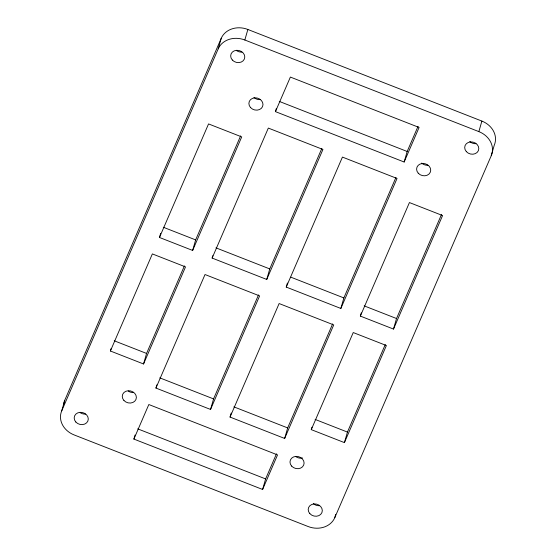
<?xml version="1.0" encoding="UTF-8"?>
<svg xmlns="http://www.w3.org/2000/svg" width="556" height="556" viewBox="0 0 556 556"><rect width="100%" height="100%" fill="white"/><g stroke="black" fill="none" stroke-linecap="round" stroke-linejoin="round"><path stroke-width="0.83" d="M61.73 410.835L64.753 400.299L221.239 38.288A20.975 17.889 16 0 1 247.858 29.468L481.878 121.076A20.975 17.889 16 0 1 494.27 145.165L491.247 155.701L334.761 517.712A20.975 17.889 16 0 1 308.142 526.532L74.122 434.924A20.975 17.889 16 0 1 61.73 410.835L218.216 48.824L221.239 38.288M110.394 351.003L152.365 253.918L185.516 266.894L143.552 363.978L110.394 351.003L111.096 348.57M159.475 237.468L208.556 123.925L241.714 136.901L192.633 250.443L159.475 237.468L160.642 233.409M143.552 363.978L146.569 353.442L184.411 265.907M218.216 48.824A20.975 17.889 16 0 1 244.835 40.004L247.858 29.468M133.892 439.08L148.827 404.525L277.541 454.912L262.599 489.468L133.892 439.08L135.052 435.028M192.633 250.443L195.649 239.907L240.616 135.893M155.937 388.067L205.018 274.532L259.624 295.903L210.543 409.445L155.937 388.067L156.868 384.828M212.135 258.074L268.326 128.082L322.932 149.46L266.741 279.453L212.135 258.074L212.83 255.642M275.442 111.624L290.378 77.069L419.092 127.456L404.149 162.011L275.442 111.624L276.367 108.385M210.543 409.445L213.567 398.909L258.526 294.895M266.741 279.453L269.757 268.916L321.841 148.431M230.045 417.076L279.126 303.541L333.732 324.912L284.651 438.455L230.045 417.076L231.206 413.025M286.243 287.084L342.433 157.091L397.04 178.469L340.849 308.462L286.243 287.084L287.403 283.032M262.599 489.468L265.622 478.931L276.485 453.8M284.651 438.455L287.674 427.918L332.634 323.905M340.849 308.462L343.865 297.926L395.948 177.44M311.27 429.635L353.234 332.551L386.385 345.526L344.421 442.611L311.27 429.635L311.965 427.203M404.149 162.011L407.173 151.475L418.036 126.344M360.351 316.093L409.431 202.558L442.583 215.533L393.502 329.069L360.351 316.093L361.275 312.854M344.421 442.611L347.444 432.075L385.28 344.539M334.761 517.712L335.692 514.467M393.502 329.069L396.525 318.532L441.485 214.526M491.247 155.701A20.975 17.889 16 0 0 478.862 131.612L481.878 121.076M244.835 40.004L478.862 131.612M279.265 101.407L407.173 151.475M163.304 227.244L195.649 239.907M215.957 247.851L269.757 268.916M290.864 277.18L343.865 297.926M364.18 305.876L396.525 318.532M114.23 340.786L146.569 353.442M315.099 419.412L347.444 432.075M159.767 377.851L213.567 398.909M233.874 406.86L287.674 427.918M137.714 428.857L265.622 478.931M63.579 404.817A20.975 17.889 16 0 1 64.753 400.299M319.498 505.682A7.131 6.081 16 0 1 313.285 503.514M85.478 414.074A7.131 6.081 16 0 1 80.203 412.663M241.964 52.069A7.131 6.081 16 0 1 236.689 50.659M475.985 143.67A7.131 6.081 16 0 1 469.771 141.502M260.18 99.6A7.131 6.081 16 0 1 253.96 97.432M133.565 392.501A7.131 6.081 16 0 1 128.29 391.09M302.471 457.963A7.131 6.081 16 0 1 296.007 456.74M427.898 165.25A7.131 6.081 16 0 1 421.677 163.082M309.845 513.626A7.131 6.081 16 0 0 321.889 512.674A7.131 6.081 16 0 0 314.036 503.931A7.131 6.081 16 0 0 309.845 513.626M75.824 422.018A7.131 6.081 16 0 0 87.862 421.066A7.131 6.081 16 0 0 80.015 412.33A7.131 6.081 16 0 0 75.824 422.018M232.311 60.006A7.131 6.081 16 0 0 244.355 59.054A7.131 6.081 16 0 0 236.502 50.318A7.131 6.081 16 0 0 232.311 60.006M466.338 151.614A7.131 6.081 16 0 0 478.375 150.662A7.131 6.081 16 0 0 470.522 141.926A7.131 6.081 16 0 0 466.338 151.614M250.527 107.537A7.131 6.081 16 0 0 262.571 106.585A7.131 6.081 16 0 0 254.717 97.849A7.131 6.081 16 0 0 250.527 107.537M418.244 173.194A7.131 6.081 16 0 0 430.288 172.242A7.131 6.081 16 0 0 422.435 163.499A7.131 6.081 16 0 0 418.244 173.194M291.629 466.088A7.131 6.081 16 0 0 303.673 465.136A7.131 6.081 16 0 0 295.82 456.4A7.131 6.081 16 0 0 291.629 466.088M123.912 400.438A7.131 6.081 16 0 0 135.956 399.486A7.131 6.081 16 0 0 128.102 390.75A7.131 6.081 16 0 0 123.912 400.438"/></g></svg>
